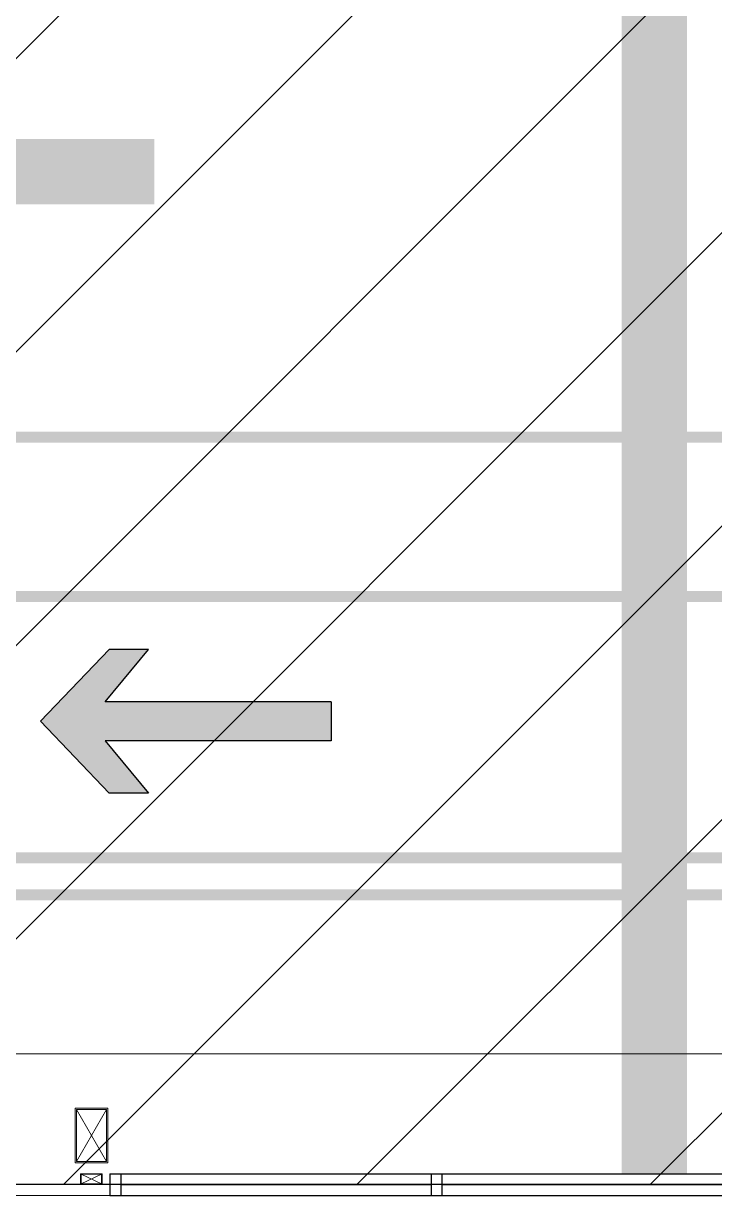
# Model space of a CAD drawing. Header units: millimetres. Extents: x 4739419 to 5837985, y 2291271 to 3446271.
# Drawn here: x 4901716 to 4904888, y 2335691 to 2341120 of the extents above; entities that cross this region are included whole.
import ezdxf

# ---------------------------------------------------------------- set-up
doc = ezdxf.new("R2010")
doc.units = ezdxf.units.MM
doc.linetypes.add('XR-평면도$0$HIDDEN2', pattern=[4.7625, 3.175, -1.5875])
doc.layers.get('0').update_dxf_attribs({"color": 255})
for name, color, linetype in [('HEB- Saw Cut(PC Topping)', 5, 'Continuous'), ('HEB-Angle joint', 1, 'Continuous'), ('HEB-Area(PC Topping)', 3, 'Continuous'), ('XR-평면도$0$보행동선', 9, 'Continuous')]:
    doc.layers.add(name, color=color, linetype=linetype)
for name, color, linetype, lineweight in [('XR-평면도$0$A-CNTL', 9, 'Continuous', 15), ('XR-평면도$0$A-DWXM-WIND', 9, 'Continuous', 25), ('XR-평면도$0$A-SECT-LIN2', 9, 'Continuous', 20), ('XR-평면도$0$A-SECT-LIN3', 9, 'Continuous', 18), ('XR-평면도$0$A-WAXM-DRYW', 9, 'Continuous', 25), ('XR-평면도$0$A-WAXM-PANL', 9, 'Continuous', 20), ('XR-평면도$0$A-XXXX-OPEN', 9, 'Continuous', 15)]:
    doc.layers.add(name, color=color, linetype=linetype, lineweight=lineweight)

# ---------------------------------------------------------------- blocks, each defined once
blk = doc.blocks.new('XR-평면도$0$중심선(210216)')
at = {"layer": 'XR-평면도$0$A-CNTL', "ltscale": 300}
blk.add_lwpolyline([(-10000, 0), (186000, 0)], dxfattribs=at)
blk = doc.blocks.new('XR-평면도$0$win1')
at = {"layer": 'XR-평면도$0$A-DWXM-WIND'}
for p, q in [((-1500, 100), (-1500, 0)), ((-1500, 100), (-1450, 100)), ((-1450, 100), (-1450, 0)), ((-1450, 100), (-25, 100)), ((-25, 100), (25, 100)), ((-25, 100), (-25, 0)), ((25, 100), (25, 0)), ((25, 100), (1450, 100)), ((1450, 100), (1450, 0)), ((1450, 100), (1500, 100)), ((1500, 100), (1500, 0)), ((-1450, 50), (-25, 50)), ((-1450, 0), (-25, 0)), ((-25, 0), (25, 0)), ((25, 50), (1450, 50)), ((25, 0), (1450, 0)), ((-1500, 0), (-1450, 0)), ((1450, 0), (1500, 0))]:
    blk.add_line(p, q, dxfattribs=at)
blk = doc.blocks.new('XR-평면도$0$aw13pan4f~8f')
at = {"layer": 'XR-평면도$0$A-SECT-LIN2'}
for points in [[(2840, 50), (2840, 300), (2990, 300), (2990, 50)], [(2965, -50), (2865, -50), (2865, 0), (2965, 0)]]:
    blk.add_lwpolyline(points, close=True, dxfattribs=at)
at = {"layer": 'XR-평면도$0$A-SECT-LIN3'}
for points in [[(2846, 56), (2846, 294), (2984, 294), (2984, 56)], [(2962, -47), (2868, -47), (2868, -3), (2962, -3)]]:
    blk.add_lwpolyline(points, close=True, dxfattribs=at)
at = {"layer": 'XR-평면도$0$A-WAXM-PANL'}
for points in [[(0, -50), (3000, -50)], [(3000, -50), (3000, -100)], [(3000, -100), (0, -100)]]:
    blk.add_lwpolyline(points, dxfattribs=at)
at = {"layer": 'XR-평면도$0$A-XXXX-OPEN'}
for p, q in [((2846, 294), (2984, 56)), ((2984, 294), (2846, 56)), ((2868, -47), (2962, -3)), ((2962, -47), (2868, -3))]:
    blk.add_line(p, q, dxfattribs=at)
at = {"layer": 'XR-평면도$0$A-WAXM-DRYW'}
blk.add_blockref('XR-평면도$0$win1', (4500, -100), dxfattribs=at)
blk = doc.blocks.new('XR-평면도$0$aw13aw14 4f~8f')
blk.add_blockref('XR-평면도$0$aw13pan4f~8f', (159693, 1529570.6))
blk = doc.blocks.new('XR-평면도$0$keep clear')
at = {"layer": 'XR-평면도$0$보행동선'}
h = blk.add_hatch(color=256, dxfattribs=at)
h.dxf.hatch_style = 1
h.paths.add_polyline_path([(11925.4, 110), (11925.4, -70), (12963.7, -70), (12765.4, -310), (12945.4, -310), (13260.4, 20), (12945.4, 350), (12765.4, 350), (12963.7, 110)])
h.paths.add_polyline_path([(15925.4, 110), (15925.4, -70), (16963.7, -70), (16765.4, -310), (16945.4, -310), (17260.4, 20), (16945.4, 350), (16765.4, 350), (16963.7, 110)])
h.paths.add_polyline_path([(19925.4, 110), (19925.4, -70), (20963.7, -70), (20765.4, -310), (20945.4, -310), (21260.4, 20), (20945.4, 350), (20765.4, 350), (20963.7, 110)])
h.paths.add_polyline_path([(5199.1, 20), (5514.1, -310), (5694.1, -310), (5495.8, -70), (6534.1, -70), (6534.1, 110), (5495.8, 110), (5694.1, 350), (5514.1, 350)])
h.paths.add_polyline_path([(1199.1, 20), (1514.1, -310), (1694.1, -310), (1495.8, -70), (2534.1, -70), (2534.1, 110), (1495.8, 110), (1694.1, 350), (1514.1, 350)])
h.paths.add_polyline_path([(-2800.9, 20), (-2485.9, -310), (-2305.9, -310), (-2504.2, -70), (-1465.9, -70), (-1465.9, 110), (-2504.2, 110), (-2305.9, 350), (-2485.9, 350)])
for p, q in [((-2800.9, 20), (-2485.9, 350)), ((-2504.2, 110), (-2305.9, 350)), ((-2305.9, 350), (-2485.9, 350)), ((-1465.9, 110), (-2504.2, 110)), ((-1465.9, 110), (-1465.9, -70)), ((-2800.9, 20), (-2485.9, -310)), ((-1465.9, -70), (-2504.2, -70)), ((-2504.2, -70), (-2305.9, -310)), ((-2305.9, -310), (-2485.9, -310))]:
    blk.add_line(p, q, dxfattribs=at)
blk = doc.blocks.new('XR-평면도$0$보행통로(상온창고)')
at = {"layer": 'XR-평면도$0$보행동선', "linetype": 'XR-평면도$0$HIDDEN2', "ltscale": 100, "const_width": 50}
blk.add_lwpolyline([(56250, 0), (56250, -1200), (29350, -1200), (29350, 0), (56250, 0)], dxfattribs=at)
at = {"layer": 'XR-평면도$0$보행동선'}
blk.add_blockref('XR-평면도$0$keep clear', (33582.8, -593.3), dxfattribs=at)

msp = doc.modelspace()

# ---------------------------------------------------------------- hatches: boundary and pattern name
at = {"layer": 'HEB-Area(PC Topping)', "transparency": 33554559}
h = msp.add_hatch(dxfattribs=at)
h.set_pattern_fill('ANSI31', color=256, scale=300)
h.paths.add_polyline_path([(4865511.8, 2394416.6), (4898114.5, 2394416.6), (4898114.5, 2377621.7), (4911154.5, 2377621.7), (4911154.5, 2394421.7), (4943111.8, 2394421.7), (4943111.8, 2365621.7), (4954251.8, 2365621.7), (4954251.8, 2396821.7), (4998711.8, 2396821.7), (4998711.8, 2346691.2), (4993711.8, 2346691.2), (4993711.8, 2335791.2), (4931561.8, 2335791.2), (4931561.8, 2346691.2), (4927761.8, 2346691.2), (4927761.8, 2335791.2), (4878154.5, 2335791.2), (4878154.5, 2348821.7), (4865511.8, 2348821.7)])
h.paths.add_polyline_path([(4960761.8, 2390941.2), (4964561.8, 2390941.2), (4964561.8, 2380940.7), (4960761.8, 2380940.7)], flags=16)

# ---------------------------------------------------------------- linework, layer by layer
at = {"const_width": 300}
msp.add_lwpolyline([(4899809.9, 2337857.3), (4900784, 2340441.2), (4902315.3, 2340441.2)], dxfattribs=at)
at = {"layer": 'HEB- Saw Cut(PC Topping)', "const_width": 50}
for points in [[(4909114.5, 2339221.7), (4900154.5, 2339221.7)], [(4909114.5, 2337121.7), (4900154.5, 2337121.7)]]:
    msp.add_lwpolyline(points, dxfattribs=at)
at = {"layer": 'HEB-Angle joint', "const_width": 300}
msp.add_lwpolyline([(4904611.8, 2377621.7), (4904611.8, 2335841.2)], dxfattribs=at)
at = {"layer": 'HEB-Area(PC Topping)'}
msp.add_lwpolyline([(4877661.8, 2413391.2), (4903611.8, 2413391.2), (4903611.8, 2410391.2), (4905611.8, 2410391.2), (4905611.8, 2413391.2), (4921661.8, 2413391.2), (4921661.8, 2413891.2), (4931561.8, 2413891.2), (4931561.8, 2413391.2), (4958611.8, 2413391.2), (4958611.8, 2410391.2), (4960611.8, 2410391.2), (4960611.8, 2413391.2), (4987661.8, 2413391.2), (4987661.8, 2413891.2), (4998711.8, 2413891.2), (4998711.8, 2346691.2), (4993711.8, 2346691.2), (4993711.8, 2336391.2), (4993711.8, 2335791.2), (4870511.8, 2335791.2)], dxfattribs=at)

# ---------------------------------------------------------------- block references
for name, p in [('XR-평면도$0$aw13aw14 4f~8f', (4739418.8, 806270.6)), ('XR-평면도$0$aw13aw14 4f~8f', (4739418.8, 806270.6)), ('XR-평면도$0$aw13aw14 4f~8f', (4739418.8, 806270.6)), ('XR-평면도$0$보행통로(상온창고)', (4871011.8, 2338491.2)), ('XR-평면도$0$보행통로(상온창고)', (4871011.8, 2338491.2)), ('XR-평면도$0$보행통로(상온창고)', (4871011.8, 2338491.2))]:
    msp.add_blockref(name, p)
at = {"layer": 'XR-평면도$0$A-CNTL'}
msp.add_blockref('XR-평면도$0$중심선(210216)', (4866111.8, 2336391.2), dxfattribs=at)

doc.saveas('drawing.dxf')
